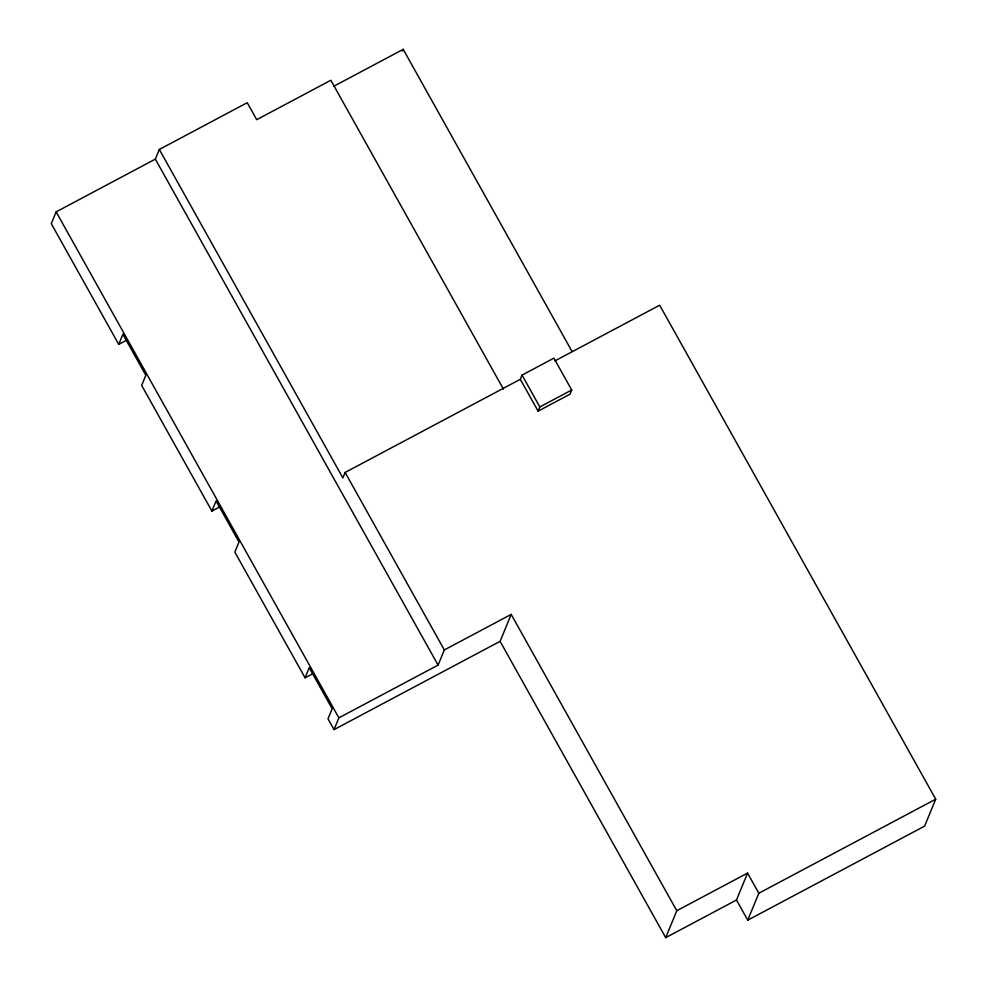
<?xml version="1.0" encoding="UTF-8"?>
<svg xmlns="http://www.w3.org/2000/svg" width="987" height="987" viewBox="0 0 987 987"><rect width="100%" height="100%" fill="white"/><g stroke="black" fill="none" stroke-linecap="round" stroke-linejoin="round"><path stroke-width="1.48" d="M503.407 389.075L330.842 80.268L256.719 119.686L247.231 102.71L159.326 149.456L155.329 159.129L56.136 211.872L51.287 223.654L118.736 344.377L126.829 340.071M118.736 344.377L122.906 334.272L145.829 375.294L141.659 385.386L211.909 511.093L220.002 506.8M211.909 511.093L216.079 501.001L239.002 542.023L234.832 552.115L305.082 677.822L313.163 673.529M402.511 51.028L403.214 49.35L572.028 351.446M520.309 379.304L538.1 411.147L569.968 394.208L571.707 390.001L553.904 358.158L522.049 375.097L520.309 379.304L345.129 472.452L342.871 477.918L159.326 149.456M305.082 677.822L309.239 667.73L332.163 708.752L328.005 718.844L334.025 729.627L500.101 641.328L511.204 614.395L676.786 910.717L665.694 937.65L500.101 641.328M334.025 729.627L338.886 717.845L438.08 665.102L444.323 649.952L511.204 614.395M538.1 411.147L539.84 406.94L571.707 390.001M736.475 900.021L747.566 873.088L758.83 893.235L747.739 920.168L736.475 900.021L665.694 937.65M554.891 360.909L659.674 305.205L935.713 799.186L924.622 826.119L747.739 920.168M333.544 86.387L403.214 49.35M676.786 910.717L747.566 873.088M758.83 893.235L935.713 799.186M522.049 375.097L539.84 406.94M345.129 472.452L444.323 649.952M155.329 159.129L438.08 665.102M56.136 211.872L338.886 717.845"/></g></svg>
